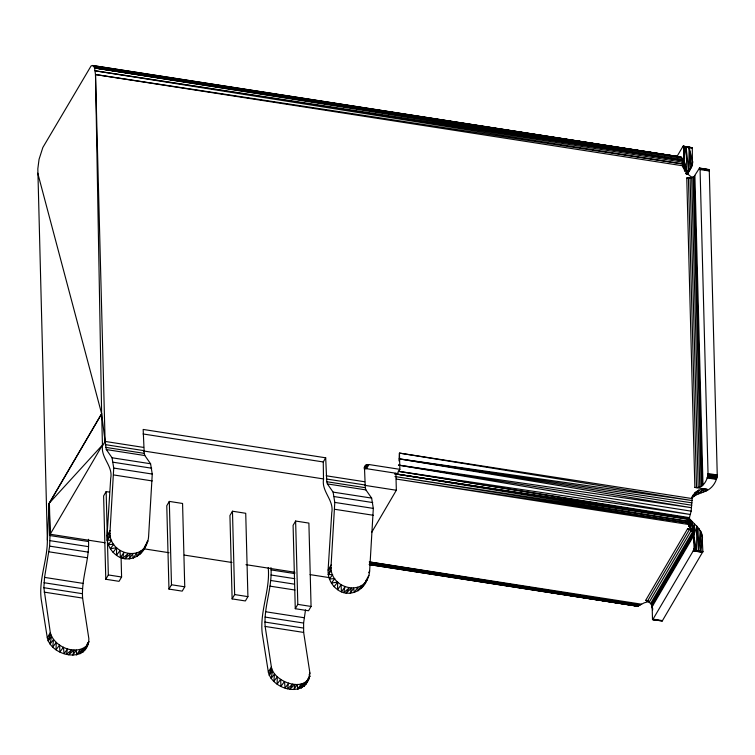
<?xml version="1.0" encoding="UTF-8"?>
<svg xmlns="http://www.w3.org/2000/svg" width="755" height="755" viewBox="0 0 755 755"><rect width="100%" height="100%" fill="white"/><g stroke="black" fill="none" stroke-linecap="round" stroke-linejoin="round"><path stroke-width="1.13" d="M682.916 167.61L684.709 146.47L682.945 146.394L676.82 156.766M691.693 497.79L693.298 495.063L692.061 497.753L695.968 494.95L706.067 491.014L707.067 489.306C700.678 488.136 693.156 491.665 692.165 498.574L399.442 453.094L399.867 469.336L368.959 464.533L365.637 465.231L364.457 466.92L365.288 487.702L365.892 489.891L371.639 498.102L373.31 508.398L369.639 571.016C367.43 598.507 328.208 589.41 331.124 564.929L334.786 502.415L333.106 492.118L327.368 483.908L326.764 481.718L325.688 457.804L143.167 429.444L144.233 453.359L144.837 455.548L150.585 463.759L152.255 474.055L148.584 536.663C146.376 564.164 107.153 555.057 110.07 530.586L113.731 468.062L112.051 457.775L106.313 449.565L105.105 441.43L95.498 74.547L94.564 67.969L681.907 157.889L93.611 66.147L681.104 157.078L92.403 65.496L93.611 66.147L94.564 67.969L682.558 159.296L681.104 157.078L680.142 156.851L92.403 65.496L91.025 66.034L42.846 147.499L39.052 159.324L37.825 168.818L47.357 540.052C47.508 559.88 38.779 578.943 41.148 598.904L47.291 637.796C51.51 656.718 88.543 664.07 88.854 638.683L82.606 598.083C81.2 578.245 89.864 559.172 88.458 539.297M47.291 637.796L50.311 632.624L48.235 640.948L51.548 636.456L50.066 644.091L53.511 639.542L52.718 647.082L56.238 642.448L56.049 649.772L59.588 645.034L59.9 652.018L63.42 647.177L64.071 653.707L67.535 648.772L66.421 654.377L71.753 649.753L68.771 654.84L74.028 650.008L72.886 655.161L76.246 650.064L76.699 654.802L83.418 648.488L80.03 653.783L86.07 646.733L82.729 652.15L87.91 644.43C77.18 656.68 53.983 647.214 50.311 632.624L43.856 587.711L44.564 577.396L49.632 546.129L49.99 535.55L49.15 503.368L101.642 413.749L95.498 74.547L683.209 164.024C683.719 169.762 687.503 174.99 692.618 177.567M305.501 609.946L303.604 623.054L303.661 632.426L309.909 673.026C308.125 694.222 273.659 682.52 271.375 666.976L265.137 626.442C263.731 606.605 272.395 587.532 270.988 567.656M110.07 530.586L107.04 535.748L110.051 533.294L107.21 540.212L111.646 540.297L108.324 544.61L113.741 544.27L110.315 548.725L116.572 547.752L116.515 555.312C126.906 563.324 142.299 557.124 146.149 544.978L140.222 553.962L140.449 551.093L137.004 556.482L136.702 552.934L133.276 558.181L132.587 553.83L129.218 558.955L130.304 553.906L125.028 558.776L128.001 553.689L122.697 558.266L123.877 552.566L120.422 557.473L119.998 550.555L116.515 555.312C110.334 550.895 106.615 543.364 107.04 535.748L110.711 478.293C113.231 466.09 100.821 458.049 102.472 445.922L101.642 413.749L37.75 173.169M331.124 564.929L328.095 570.101L331.105 567.637L328.265 574.564L332.7 574.649L329.378 578.962L334.795 578.623L331.37 583.068L337.627 582.096L337.57 589.664C347.961 597.677 363.353 591.467 367.204 579.321L361.277 588.305L361.503 585.436L358.059 590.835L357.757 587.286L354.331 592.524L353.642 588.173L350.273 593.298L351.358 588.249L346.083 593.128L349.055 588.032L343.752 592.618L344.931 586.918L341.477 591.816L341.052 584.908L337.57 589.664C331.388 585.238 327.679 577.707 328.095 570.101L331.766 512.645C334.22 500.14 321.479 491.835 323.499 479.312L323.263 461.956L325.688 457.804M662.258 620.969L652.726 619.676L693.581 550.282L702.631 552.084L662.258 620.969L652.499 619.487L652.16 606.709L693.703 535.767L696.818 526.169L696.601 550.272L702.631 552.084L702.877 551.49L701.933 534.068L698.885 528.538L688.805 517.977M698.885 528.538L698.62 550.952L693.288 550.895L702.509 552.33M694.864 487.409C702.716 489.061 707.595 480.331 708.03 473.536L700.074 169.554L699.517 168.054L694.156 176.425L691.684 177.689L686.757 178.001L694.864 487.409L707.067 489.306M692.061 497.753L695.582 492.184L693.826 496.252L698.819 490.165L698.526 493.77L702.754 489.183L706.067 491.014C712.22 488.391 716.797 481.652 717.25 474.97L709.294 170.989L708.492 169.62M688.503 519.185C687.73 523.13 688.352 527.651 692.486 529.5L695.261 549.565L696.601 550.272L693.703 535.767L694.506 523.894L692.486 529.5L693.109 533.19L651.367 604.472L652.754 608.945M692.307 147.716L682.945 146.394L692.307 147.716L692.41 164.496L687.531 173.82M688.183 520.865L688.22 523.036L394.969 476.537L688.428 521.403L691.155 511.154L692.165 498.574M47.357 540.052L49.15 503.368M686.956 147.083L689.079 147.272L692.675 161.825L692.41 164.496L691.231 166.534M688.39 519.553L688.994 526.282L689.692 519.185L690.419 528L690.853 520.459L692.486 529.5L687.616 528.745L645.648 600.414L649.215 602.179L651.367 604.472M702.754 551.811L700.678 551.339L702.509 537.381L700.621 531.086L698.62 550.952L696.818 526.169M399.008 460.946L399.442 453.094L692.024 500.546L399.272 458.87L691.476 507.69L398.48 465.099L690.466 514.504L398.329 471.309L689.324 518.317L394.752 473.791L688.428 521.403L688.305 519.053M693.109 533.19L694.506 523.894L693.515 534.502L651.914 605.538M686.455 174.499L688.805 170.46L686.031 146.687L683.171 146.244L686.031 146.687L683.832 159.201L682.058 162.249M692.675 161.825L691.646 166.789L687.465 173.867L691.646 166.789L689.079 147.272L692.175 147.81M694.034 548.555L693.581 550.282L696.601 550.272L693.836 549.47L695.261 549.565L694.034 548.555L693.703 535.767M269.29 675.291L271.375 666.976L268.346 672.139C272.244 688.673 302.019 697.875 308.974 678.783L303.784 686.503L307.125 681.076L301.085 688.126L304.473 682.841L297.753 689.145L297.3 684.408L293.94 689.504L295.082 684.36L289.826 689.192L292.808 684.106L287.476 688.72L288.589 683.124L285.126 688.06L284.475 681.52L280.954 686.361L280.643 679.377L277.104 684.115L277.293 676.791L273.772 681.435L274.565 673.885L271.13 678.443L272.602 670.799L269.29 675.291L271.819 668.873M652.745 604.642L652.16 606.709L652.641 610.002M48.235 640.948L50.764 634.53M85.381 648.262L84.654 649.989L88.854 641.703L87.118 644.081M309.078 675.027L309.909 673.026M701.168 492.77L702.754 489.183L703.688 491.892M309.909 676.055L305.709 684.341L309.909 676.055L308.172 678.424M691.74 497.932L693.298 495.063M85.74 647.394L88.854 641.703M144.564 546.913L147.82 541.005L146.527 542.713M365.628 581.256L368.884 575.348M685.776 173.612L686.965 171.574L690.41 168.818L689.079 147.272L688.805 170.46L686.399 174.48M688.267 171.612L690.051 168.563M104.973 542.76L50.198 534.247L49.386 503.028L101.642 413.749L105.105 441.43L102.472 445.922M50.198 534.247L102.482 444.969L49.386 503.028M109.466 492.109L106.144 491.599L103.614 495.922L105.794 579.264L119.063 581.331L121.593 576.999L121.074 557.048M105.794 579.264L108.333 574.942L106.144 491.599M169.309 501.405L166.77 505.737L168.96 589.079L182.219 591.137L184.748 586.814L182.568 503.472L169.309 501.405L171.489 584.757L168.96 589.079M232.464 511.22L229.935 515.552L232.115 598.894L245.375 600.952L247.914 596.629L245.724 513.287L232.464 511.22L234.645 594.572L232.115 598.894M295.62 521.035L293.091 525.367L295.271 608.709L308.54 610.767L311.069 606.444L308.889 523.102L295.62 521.035L297.81 604.377L295.271 608.709M364.174 467.723L365.637 465.231M366.6 464.721L364.165 468.874L366.524 468.685L395.894 473.243L396.337 490.25L371.573 532.549M365.297 468.638L367.732 464.485M366.524 468.685L368.959 464.533M395.894 473.243L397.234 473.829L399.867 469.336M368.638 572.734L369.639 571.016M682.52 162.344L683.709 160.315L686.965 171.574L685.757 173.574M647.526 601.084L689.494 529.415L692.543 531.926L650.583 603.594M649.215 602.179L691.184 530.51M687.446 173.848L690.41 168.818M695.968 494.95L698.819 490.165M76.699 654.802L80.087 649.621M297.753 689.145L301.141 683.964M691.92 148.15L686.21 147.178M107.21 540.212L110.381 536.012M328.265 574.564L331.436 570.355M682.86 161.919L683.36 161.24L684.747 171.026L683.709 160.315M113.09 552.349L116.572 547.752M334.144 586.701L337.627 582.096M678.905 157.531L680.142 156.851M649.404 601.395L644.157 602.858L637.711 606.246L369.101 564.551L637.89 606.19M683.351 146.272L684.709 146.47M702.877 551.49L700.678 551.339L700.621 531.086M693.288 550.895L702.631 552.084M691.939 502.849L399.272 458.87L691.75 505.237M95.205 70.819L682.728 160.598L683.209 164.024L95.205 70.819L683.011 162.193M250.707 90.694L253.038 91.053M275.188 94.479L277.519 94.837M284.512 95.913L286.843 96.281M304.322 98.98L306.653 99.339M311.324 100.056L308.993 99.698L311.239 100.094M328.802 102.755L331.134 103.114M333.465 103.482L335.796 103.841M338.127 104.199L340.458 104.558M342.789 104.917L345.12 105.275M353.283 106.54L355.614 106.899M357.945 107.257L360.277 107.616M362.608 107.974L364.939 108.343M376.594 110.136L380.086 110.683M382.417 111.042L384.748 111.4M387.079 111.759L389.41 112.117M391.741 112.476L394.072 112.844M396.403 113.203L398.734 113.561M402.236 114.099L404.567 114.458M406.898 114.817L409.229 115.185M411.56 115.543L413.891 115.902M416.222 116.261L418.553 116.619M420.884 116.978L423.215 117.336M426.717 117.884L433.71 118.96M436.041 119.318L438.372 119.677M440.703 120.045L443.034 120.404M445.365 120.762L447.696 121.121M450.027 121.48L458.181 122.744M460.512 123.103L462.843 123.461M465.174 123.82L467.505 124.179M469.836 124.537L472.168 124.905M474.499 125.264L476.83 125.623M479.161 125.981L491.986 127.963M494.317 128.322L496.648 128.68M498.98 129.039L501.311 129.407M503.642 129.766L516.458 131.748M518.798 132.106L525.791 133.182M528.123 133.541L545.601 136.24M547.932 136.608L550.263 136.966M552.594 137.325L570.082 140.024M572.413 140.383L679.642 156.946M284.437 95.951L286.768 96.31M333.37 103.52L335.701 103.879M338.032 104.237L340.363 104.596M342.695 104.964L345.026 105.322M357.842 107.304L360.173 107.663M362.504 108.022L364.835 108.38M382.313 111.089L384.644 111.447M386.975 111.806L389.297 112.165M396.29 113.25L398.621 113.609M411.437 115.591L413.768 115.949M416.099 116.317L418.43 116.676M420.761 117.034L423.093 117.393M435.909 119.375L438.24 119.743M440.571 120.102L442.902 120.46M445.233 120.819L447.555 121.178M449.886 121.536L452.217 121.904M454.548 122.263L456.879 122.621M460.371 123.159L462.702 123.527M465.033 123.886L467.364 124.245M469.695 124.603L472.026 124.962M474.357 125.33L476.688 125.689M479.019 126.047L481.35 126.406M488.334 127.491L491.835 128.029M494.166 128.388L496.497 128.746M498.828 129.114L501.16 129.473M503.481 129.832L505.812 130.19M508.143 130.549L510.474 130.908M512.805 131.276L516.307 131.814M518.628 132.172L520.959 132.531M523.29 132.899L525.622 133.257M527.953 133.616L530.284 133.975M532.615 134.333L534.946 134.701M538.438 135.239L545.431 136.315M547.762 136.683L550.093 137.042M552.424 137.401L554.755 137.759M557.086 138.118L559.408 138.486M561.739 138.845L569.902 140.1M572.233 140.468L574.555 140.826M576.886 141.185L579.217 141.544M581.548 141.902L583.879 142.27M586.21 142.629L588.541 142.988M590.872 143.346L603.689 145.328M606.02 145.687L608.351 146.055M610.682 146.413L613.013 146.772M615.344 147.131L628.16 149.112M630.482 149.471L632.813 149.839M635.144 150.198L637.475 150.556M639.806 150.915L661.946 154.341M664.277 154.699L679.424 157.04M689.126 518.968L394.752 473.791L688.919 519.6M686.163 147.253L688.466 147.612M699.517 168.054L708.954 169.564M699.272 168.186L707.341 169.441M95.498 74.547L683.454 165.902M699.904 168.431L709.124 169.856M700.017 168.912L709.238 170.347M700.074 169.554L709.294 170.989M686.757 178.001L690.089 178.52M708.03 473.536L717.25 474.97M708.011 474.3L717.231 475.725M707.935 475.121L717.156 476.556M707.794 475.952L717.014 477.377M707.595 476.726L716.816 478.16M707.369 477.405L716.589 478.84M707.114 477.934L716.335 479.368M143.054 433.965L323.263 461.956M105.105 441.43L143.629 447.413M326.16 475.773L364.684 481.756M105.304 444.629L143.828 450.622M326.358 478.981L364.882 484.965M143.497 450.961L323.706 478.963M364.505 485.305L396.337 490.25M105.709 447.366L144.233 453.359M326.764 481.718L365.288 487.702M106.313 449.565L144.837 455.548M327.368 483.908L365.892 489.891M112.051 457.775L150.585 463.759M333.106 492.118L371.639 498.102M113.156 462.23L151.689 468.213M334.21 496.582L372.743 502.566M113.731 468.062L152.255 474.055M334.786 502.415L373.31 508.398M113.731 474.952L152.255 480.935M334.786 509.295L373.319 515.278M645.648 600.414L648.573 600.867M369.365 561.899L641.58 604.198M638.135 606.114L369.808 564.24L639.221 605.548L369.554 563.324L640.297 604.925L369.355 561.975M653.292 619.194L662.512 620.629M143.422 548.734L169.063 552.717M184.211 555.067L231.983 562.494M245.97 564.665L294.912 572.271M310.06 574.621L329.869 577.707M49.99 535.55L88.514 541.543M271.045 569.902L294.846 573.592M49.962 540.655L88.495 546.639M271.017 574.999L294.818 578.698M49.632 546.129L88.156 552.113M270.686 580.472L294.478 584.172M48.999 551.811L87.523 557.794M270.054 586.154L294.988 590.033M108.333 574.942L121.593 576.999M171.489 584.757L184.748 586.814M234.645 594.572L247.914 596.629M297.81 604.377L311.069 606.444M44.564 577.396L83.088 583.388M265.618 611.748L304.152 617.732M44.017 582.718L82.55 588.711M265.071 617.071L303.604 623.054M43.856 587.711L82.38 593.704M264.911 622.063L303.434 628.047M44.083 592.099L82.606 598.083M265.137 626.442L303.661 632.426M94.564 67.969L682.728 160.598L682.35 159.258M398.48 465.099L691.155 511.154M468.553 579.396L470.875 579.764M473.196 580.123L475.518 580.491M492.93 583.256L495.252 583.615M497.573 583.983L499.895 584.351M502.217 584.719L504.538 585.087M506.86 585.455L509.181 585.823M511.503 586.191L519.629 587.475M526.594 588.579L528.915 588.947M531.237 589.315L533.558 589.683M535.88 590.051L538.202 590.419M540.523 590.788L542.845 591.156M545.167 591.524L562.579 594.279M564.9 594.647L567.222 595.015M569.544 595.384L637.711 606.246M398.329 471.318L689.589 517.656M652.499 619.487L654.085 619.883M687.616 528.745L689.494 529.415M682.926 164.345L684.625 171.007M268.346 672.139L262.202 633.256C259.711 611.05 270.337 589.844 268.233 567.656M686.031 146.687L686.965 171.574L683.832 159.201L683.501 146.423M694.883 175.585L702.981 484.993M694.156 176.425L702.263 485.833M693.071 177.142L701.168 486.55M691.684 177.689L699.791 487.098M690.098 178.029L698.205 487.437M688.418 178.133L696.525 487.541M688.173 519.723L688.286 524.432L396.29 479.066L688.22 523.036L688.173 520.752M688.834 519.015L688.994 526.282M692.42 521.969L692.486 529.5M233.229 87.995L230.898 87.637L233.172 88.024"/></g></svg>
